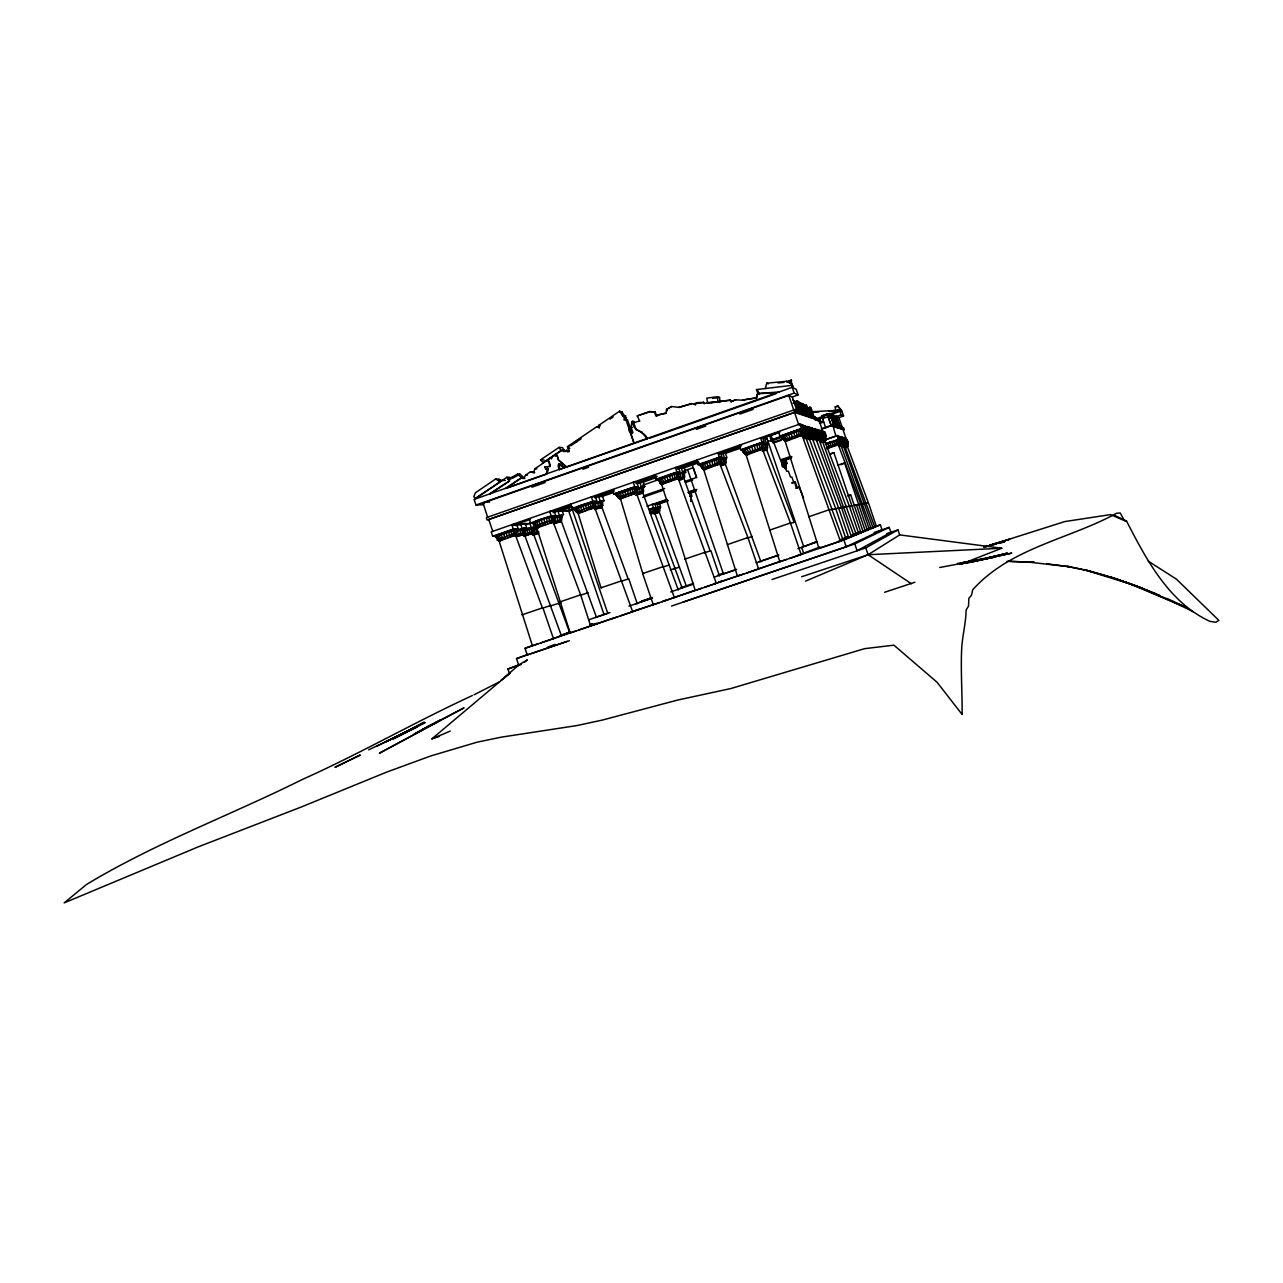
<?xml version="1.0" encoding="UTF-8"?>
<svg xmlns="http://www.w3.org/2000/svg" width="1283" height="1283" viewBox="0 0 1283 1283"><rect width="100%" height="100%" fill="white"/><g stroke="black" fill="none" stroke-linecap="round" stroke-linejoin="round"><path stroke-width="1.5" d="M538.042 643.841L532.413 645.718L499.119 541.137L511.853 536.502L510.987 530.071L494.901 535.957L499.36 541.169L494.901 535.957M786.96 381.612L791.226 380.105L791.194 383.505L786.399 381.324L766.753 383.168L765.293 388.524M791.579 383.697L791.226 380.105M554.224 638.148L561.361 635.662L524.458 534.546L524.875 528.788L514.868 531.579L516.536 536.775L520.609 535.476L520.016 529.927L514.611 530.809M523.721 536.406L529.783 534.402L528.965 528.227L523.929 529.831M575.971 630.963L570.149 632.904L536.807 528.003L549.685 523.32L548.851 516.857C543.431 518.829 524.731 522.005 537.753 527.906M555.812 523.143L557.752 522.534L556.95 516.199L554.497 516.969L555.812 523.143L553.711 523.833M602.016 587.518L600.989 587.806L578.168 513.585L591.206 508.854L590.405 502.359C585.016 504.444 566.108 507.378 579.018 513.521L577.478 512.238C576.709 512.687 596.579 502.294 594.879 508.004L632.631 611.654L620.234 615.936M744.028 573.886L737.42 576.083L703.822 469.931L699.556 464.542L720.725 457.309L720.004 457.871M596.595 508.934L598.519 508.341L597.75 501.974L595.312 502.728L596.595 508.934L594.494 509.624M720.26 458.64L720.998 458.095L699.812 465.328L703.806 469.819L705.522 469.562M704.078 468.231L702.154 468.648L721.094 462.04L720.549 464.221L720.998 458.095M662.14 601.695L674.329 597.493L636.512 493.49L636.945 487.572L615.808 494.629L619.897 499.167L632.984 494.292L632.214 487.765L613.771 494.019L612.504 489.577M637.635 494.645L639.543 494.051L638.806 487.652L636.384 488.406L637.635 494.645L635.534 495.334M652.069 513.457C653.272 506.785 647.755 508.276 650.593 513.922L654.699 512.799L682.219 588.272M653.753 513.986L656.816 513.008L656.255 508.132L654.426 508.709M677.873 479.201L678.899 476.747L659.991 483.21L661.659 484.493L675.018 479.65L674.297 473.09L657.409 479.249L661.723 484.589L695.21 590.421L701.625 588.288M684.497 472.978L684.047 477.276C683.598 482.392 687.768 467.044 677.985 474.758L678.932 480.275L680.824 479.682L680.118 473.251L677.713 473.988M703.822 469.931L717.325 464.911L716.636 458.304M720.469 465.793L722.345 465.216L721.671 458.753L725.681 457.758L725.504 464.542L760.963 561.826M786.704 559.388L779.807 561.681L746.177 455.176L759.905 450.076L759.247 443.437L742.616 449.836M762.278 451.231L764.139 450.654L763.497 444.159L767.362 443.228L767.138 450.028L766.528 443.806L767.362 443.228M721.944 459.506L725.937 458.528L725.2 459.073M798.539 429.725L802.372 428.827L802.629 433.75L783.64 440.101L785.757 441.496L781.235 437.07L802.645 429.613L802.196 435.659L840.365 541.105L818.939 548.386L785.244 441.56L799.165 436.396L798.539 429.725L780.978 436.284L782.935 435.915M804.89 436.99L806.173 434.488L802.821 435.29L802.677 437.246C807.761 438.064 807.745 427.367 802.34 431.473M804.537 438.69L806.349 438.128L805.772 431.729C814.096 426.132 807.456 447.575 809.429 430.863M808.114 439.54L809.878 438.994L809.316 432.724C813.967 429.099 814.641 436.701 811.979 438.754L812.396 436.861L811.129 437.407M816.694 438.818L816.549 440.598C821.425 441.368 821.2 430.527 816.004 434.568L816.694 438.818L819.757 438.048L819.147 440.069L853.853 535.54L850.549 536.695M819.837 439.604L819.693 441.368C824.247 442.074 824.263 432.419 819.404 436.156L819.837 439.604L822.836 438.866L821.633 441.127L822.74 435.322M821.088 442.619L822.724 442.106L822.211 436.3C826.493 432.916 827.102 440.053 824.616 441.865L825.803 439.636L821.024 440.951M826.717 448.745L836.356 445.409L836.099 440.727L825.37 443.677M838.938 444.447L838.809 446.003C842.771 446.596 842.803 438.096 838.553 441.384L838.938 444.447L841.536 443.774L840.782 444.191M866.33 529.927L872.969 527.634L843.428 445.987L843.781 441.304L840.942 442.042L841.183 446.58C845.272 447.174 845.096 437.984 840.734 441.432M872.969 527.634L872.087 527.922L874.749 526.896L845.048 446.917L846.106 444.976L843.605 445.634L843.476 447.142C847.502 447.719 847.325 438.69 843.043 442.074M511.853 536.502L513.537 536.005L513.376 530.216L510.987 530.071M520.609 535.476L522.261 534.995L522.101 529.318L519.759 529.173M529.783 534.402L531.403 533.936L531.258 528.371L528.965 528.227M549.685 523.32L551.353 522.822L551.225 517.017L548.851 516.857M557.752 522.534L559.388 522.053L559.26 516.359L556.95 516.199M591.206 508.854L592.842 508.373L592.746 502.535L590.405 502.359M598.519 508.341L600.139 507.876L600.043 502.134L597.75 501.974M634.219 443.405L630.803 433.349L632.888 432.612L631.044 427.175L631.845 421.61L634.075 421.514L634.604 423.101M632.984 494.292L634.588 493.827L634.524 487.957L632.214 487.765M639.543 494.051L641.131 493.586L641.067 487.829L638.806 487.652M653.288 513.088L653.047 508.052L651.507 508.517M656.816 513.008L658.003 512.639L657.971 508.26L656.255 508.132M675.018 479.65L676.606 479.184L676.574 473.283L674.297 473.09M680.824 479.682L682.38 479.233L682.348 473.443L680.118 473.251M717.325 464.911L718.881 464.446L718.608 457.742M722.345 465.216L723.885 464.767L723.612 458.191M759.905 450.076L761.428 449.627L761.461 443.677L759.247 443.437M764.139 450.654L765.646 450.221L765.406 443.613M804.152 436.813L803.944 430.174L802.067 430.703M806.349 438.128L807.793 437.711L807.6 431.216M809.878 438.994L811.305 438.578L811.113 432.211M814.673 439.411L814.48 433.157L812.732 433.67L813.278 439.812C818.041 440.566 818.041 430.527 812.973 434.392M817.913 440.213L817.72 434.087M821.024 440.983L820.847 434.969L819.404 436.156M822.724 442.106L824.023 441.721L823.862 435.819M836.356 445.409L837.526 445.057L837.591 440.277L835.891 440.085M839.964 445.65L839.82 440.342L838.553 441.384M842.322 446.243L842.177 441.015M844.599 446.805L844.455 441.657M846.62 447.302C848.015 440.775 843.845 441.705 845.513 447.639C849.282 448.184 849.33 440.085 845.289 443.228M562.13 466.419L565.931 467.349L559.452 469.626L558.458 467.702C556.71 457.341 567.471 472.144 559.196 463.804M559.452 469.626L559.532 463.821M758.237 391.395L759.103 393.945L757.483 394.522L756.842 397.938L742.713 400.023L756.312 397.746L756.97 394.314L758.59 393.753L775.974 392.614M746.337 453.508L744.509 453.877L763.577 447.238L762.984 449.435L763.465 443.276C758.638 445.442 731.679 449.275 747.797 454.824M513.537 536.005L514.82 535.669L514.996 529.799L513.12 529.446M522.261 534.995L523.496 534.658L523.672 528.901L521.844 528.564M531.403 533.936L532.621 533.616L532.798 527.971L531.018 527.634M551.353 522.822L552.588 522.502L552.797 516.616L550.952 516.247M559.388 522.053L560.607 521.732L560.799 515.958L559.003 515.606M551.738 457.069L551.289 458.56L551.738 457.069L562.644 449.916L563.574 451.424L566.797 450.285L567.23 451.568L569.299 450.846L567.439 446.644L575.073 441.464L576.692 442.09L576.211 440.678L596.884 426.63L599.434 428.025L598.568 425.475L619.657 411.137L622.736 415.933L623.955 415.5L624.147 420.086L627.435 419.749L632.118 433.542L630.562 433.317M623.955 415.5L625.543 415.788L625.735 420.343L627.435 419.749M592.842 508.373L594.045 508.052L594.27 502.15L592.473 501.765M600.139 507.876L601.743 505.582L601.278 500.995L599.786 501.38M634.588 493.827L636.208 491.501L635.743 486.802L634.251 487.187M641.131 493.586L642.719 491.309L642.254 486.706L640.81 487.075M654.17 512.847L654.346 508.341L653.047 508.052M841.824 446.741L843.861 444.383L841.311 445.057M658.003 512.639L659.654 507.843L659.382 512.35L685.908 584.952M676.606 479.184L678.194 476.859L677.745 472.16L676.301 472.513M682.38 479.233L683.935 476.939L683.743 473.09M814.48 433.157L816.213 432.82L815.298 433.397L815.314 439.572L816.052 439.123L841.44 507.426L851.319 536.583L843.3 539.357M801.891 434.151L802.1 435.803L799.165 436.396M718.881 464.446L720.453 462.137L720.004 457.406M723.885 464.767L725.408 462.489L724.975 457.855M761.428 449.627L762.984 447.302L762.535 442.571L761.188 442.892M765.646 450.221L767.154 447.943L766.721 443.293M784.779 463.628L784.939 468.664L786.094 466.916L785.773 463.371L783.336 464.061L786.431 463.885L786.046 468.471L786.238 463.291L785.757 464.286M653.528 513.312L655.1 511.259L654.154 507.747M801.699 435.707L801.763 428.875M805.163 436.573L805.483 430.639L803.944 430.174M807.793 437.711L809.252 435.482L808.835 430.912M811.305 438.578L812.732 436.396L812.331 431.906M815.603 439.171L815.667 432.868M818.827 439.989L818.891 433.798M821.922 440.759L822.227 435.386L820.847 434.969M824.023 441.721L825.338 439.7L824.969 435.546M837.526 445.057L838.729 443.196L838.392 439.395L837.382 439.652M600.717 508.18L602.641 505.518L602.529 501.701L601.278 500.995M840.75 445.458L841.023 440.711L839.82 440.342M843.091 446.035L843.156 440.759M845.353 446.596L845.417 441.416M847.373 447.109L847.63 442.571L846.155 438.401L845.144 438.754M561.088 521.892L561.906 515.878L560.543 515.205M523.416 528.147C525.549 527.04 525.292 535.476 523.496 534.658M514.82 535.669L516.103 533.487L515.974 529.606L514.74 529.029M524.25 534.514L524.619 528.724M532.621 533.616L533.84 531.515L533.712 527.794L532.541 527.233M552.588 522.502L553.839 520.337L553.711 516.44L552.524 515.846M560.607 521.732L561.906 515.878L554.753 517.723M601.31 507.555L602.497 505.438L602.128 500.851M636.56 486.674L636.031 493.779L636.833 487.444L635.743 486.802M678.258 589.955L642.911 493.185L643.312 487.332L636.641 489.16M654.314 512.992L654.955 508.212L649.839 509.704M657.762 507.667L659.237 508.148L659.013 512.542L659.654 507.843M845.577 446.66L845.834 441.352L845.385 445.377M812.62 438.433L812.893 431.858M815.94 439.267L816.213 432.82M825.21 441.577L825.675 439.78M654.699 512.799L655.1 511.259L650.465 512.526M596.515 617.38L561.473 521.652L561.441 515.044M552.075 457.085L534.899 468.776L533.744 472.272L530.569 471.711L525.485 475.175L524.298 477.934L521.86 477.645L507.523 487.396M762.535 442.571L762.359 443.1M763.465 443.276L762.808 447.767M547.504 468.391L546.333 474.117L548.338 469.803L547.857 468.407L545.692 469.033L544.97 466.916L549.765 466.483L550.263 465.184L548.932 461.303L546.462 460.645M548.932 461.303L549.765 466.483M763.77 444.928L767.635 443.998L766.785 444.576M767.138 450.028L767.635 443.998M665.925 413.206L657.746 414.986L665.925 413.206L666.551 409.405L671.522 406.535L679.429 407.417L691.537 403.712L678.739 407.256M802.372 428.827L801.683 430.238L802.645 429.613M783.352 463.035L783.56 466.739L783.352 463.035L781.86 463.371M783.48 463.74L782.053 463.965L782.293 466.948M805.211 429.869L804.874 430.446M806.077 430.591L805.131 431.2L805.323 435.033L805.82 429.821M633.978 443.373L625.847 419.477M805.532 436.669L843.091 539.983L839.483 541.25M813.021 432.772L809.573 433.462M813.117 436.493L810.038 437.118M816.469 433.542L815.539 434.119M819.42 433.734L818.939 438.545M819.532 434.616L816.245 435.29M821.986 434.68L821.617 435.178M822.435 436.974L825.707 436.172L824.825 436.717L825.482 435.482M822.243 440.839L856.29 534.53L853.067 535.653M838.713 439.492L838.585 444.912L838.392 439.395M841.119 440.181L840.99 445.506L871.125 528.404L864.485 530.825M855.841 534.386L860.941 532.605L833.902 452.739L829.909 454.439M666.551 409.405L671.522 406.535M847.71 442.074L847.598 447.158L868.318 502.551L876.337 526.255L875.038 526.704M848.047 442.523L847.229 442.972M840.782 464.622L844.631 463.051L867.276 529.991L864.357 531.018M439.508 736.362L431.906 738.832L509.463 673.527L507.924 669.036L519.086 664.642M510.442 673.03L501.188 680.182L519.246 664.658L527.409 659.911L524.33 662.301M495.559 479.056L498.622 480.66L502.086 480.676L499.039 479.072L495.559 479.056L475.448 492.752L473.844 496.649L475.512 498.606M475.047 498.622L499.889 482.007M474.662 499.183L506.897 477.244L509.864 477.26L510.955 479.088L508.004 479.072M542.517 463.003L560.976 450.461L564.36 450.702L562.515 447.639L559.115 447.366L540.592 459.795L543.334 463.035M505.486 488.486L521.427 477.645L523.881 477.661M563.606 450.654L564.488 450.044L565.418 451.552L563.574 451.424M570.791 445.762L575.345 442.667M578.008 440.855L581.183 438.706M609.954 419.14L613.194 416.943M515.974 528.901C514.451 536.47 517.354 536.807 515.702 528.853M509.543 480.917L489.833 493.843L509.543 480.917L508.437 479.072L517.562 474.133L520.032 474.165L524.779 478.495L522.758 478.479M524.426 529.077L524.362 527.971M793.199 522.582L794.113 522.213L766.689 449.964M524.587 532.83L516.007 535.091M533.696 527.105L533.167 533.728L533.455 527.056M533.503 528.131L524.186 530.585L525.805 535.685M553.438 516.841L553.454 515.67M961.127 564.151L1001.766 548.242L899.672 534.899L868.094 554.721L805.516 581.135M553.598 520.673C561.216 509.624 528.195 525.757 534.049 523.464L533.776 522.694M553.117 522.662C558.121 517.129 530.424 526.174 537 528.051M561.569 519.952L553.198 522.133M594.494 501.653L594.927 506.272L595.152 501.99L574.191 509.143L578.312 513.649M600.508 501.829L602.272 500.947M601.679 507.763L602.497 505.438L596.403 507.138M848.464 495.799L850.693 494.949L863.138 531.707L858.648 533.359M677.905 472.561L678.835 472.962L678.354 478.8L716.283 583.252L704.303 587.373M441.192 719.891L379.367 753.233L464.029 707.863L422.283 729.546M683.614 472.721L684.545 473.106L682.556 474.069M431.521 724.478L414.008 734.261L439.828 720.18M772.029 579.499L865.768 547.889L897.988 529.911L899.672 534.899M832.442 509.126L828.962 510.201M498.943 682.075L474.069 694.793M512.478 478.27L520.032 474.165M725.392 462.874L725.937 458.528M762.615 443.87L763.209 442.491M841.295 507.523L838.04 508.517M766.977 448.392L767.731 447.879L764.267 448.729M659.237 508.148L659.462 507.266M808.739 432.211L809.685 431.617L806.029 432.483M808.931 435.963L809.781 435.434L806.494 436.236M690.639 497.259L690.366 496.457M815.731 437.728L816.549 437.214L811.465 438.594M690.783 500.162L691.152 497.002L690.831 501.461L690.703 499.969M851.623 505.63L848.656 506.56M822.034 439.347L822.515 434.632M862.256 531.868L865.239 530.841L856.403 504.716L854.189 505.534M854.783 543.912L889.215 527.377L890.899 532.381L857.092 550.712L854.783 543.912L671.474 606.073M857.782 504.877L860.668 503.946L838.328 444.848M838.216 440.454L839.05 439.973L825.594 444.303M785.902 467.204L783.913 467.541M838.376 443.565L839.13 443.148L827.07 447.045L828.032 448.248M682.941 602.112L846.203 546.75L882.079 529.847L880.379 524.827L874.701 526.752M845.224 442.41L846.042 441.945L843.236 442.667M847.389 445.907L848.111 445.506L844.07 446.644M868.174 502.631L865.624 503.433M514.675 530.488L516.247 529.671L495.463 536.759M514.932 534.257C522.614 530.36 486.53 543.254 500.065 539.341M376.785 746.177L425.154 722.521L393.336 738.912L417.536 726.739L368.67 749.817M532.653 532.269L534.049 531.563L525.308 534.033M641.532 488.358L643.408 487.46L642.254 486.706M635.358 492.287C643.938 488.454 614.637 498.109 618.983 497.756M641.837 492.095L643.521 491.277L643.312 487.332M682.877 477.789L684.047 477.276M472.401 695.514C414.938 722.056 360.058 753.65 302.275 779.503C230.635 815.186 155.131 843.011 86.538 884.468L64.166 902.895L198.352 846.812L300.928 807.135L386.167 772.302L430.735 755.96L477.132 742.167L501.364 737.148L576.869 725.569L601.968 720.164L677.953 699.989L730.781 688.554L864.646 648.653L893.914 645.173L937.151 682.331L962.122 714.487C962.298 692.243 960.598 669.934 961.721 647.803C962.571 634.893 965.939 622.8 966.115 609.986L968.505 606.089L968.89 598.215L971.52 595.232L972.69 589.811C1010.427 547.649 1068.947 539.357 1116.643 513.232L1120.219 513.008L1124.421 520.593L1126.506 521.01C1146.425 559.677 1168.829 602.336 1209.917 621.373L1215.915 622.239L1218.85 620.379L1176.431 579.162L1148.221 561.12M431.826 738.864L450.301 731.069M823.798 440.614L825.001 440.117M653.785 511.853L654.683 511.484M658.484 511.42L659.799 510.826L653.416 512.687M567.134 641.372L527.265 654.891L525.02 648.3L843.909 539.983L880.379 524.827M842.049 445.233L843.123 444.8M533.343 533.455L569.7 632.631L560.142 635.935M542.404 607.95L515.59 535.508M523.079 614.525L521.86 614.878L542.885 607.757L553.422 638.565L540.64 642.959M559.099 603.17L549.958 606.121M600.989 587.806L621.469 580.894M798.01 555.347L819.997 546.943M628.189 579.05L601.984 507.443M914.923 582.225L884.612 592.281M663.103 566.653L642.655 573.549L653.272 604.678L659.478 602.609M669.068 565.065L663.086 566.942M704.976 552.315L684.593 559.196L685.395 558.987M710.189 550.984L684.08 478.848L684.609 476.843L678.771 478.447M747.123 537.882L747.925 537.545L719.988 464.173M751.565 536.823L752.367 536.502L748.47 537.737M789.542 523.368L790.456 522.983L762.503 449.371M828.658 509.976L829.684 509.559L808.867 516.728M518.765 665.252L516.504 658.628L527.73 654.378M547.584 647.193L554.962 644.387M679.3 567.198L674.794 568.642M834.672 508.886L835.666 508.485L808.787 437.471M837.623 508.341L838.617 507.94L812.267 438.337M843.204 507.33L844.166 506.945L840.83 508.004M845.834 506.849L846.796 506.464L843.524 507.507M848.368 506.384L849.314 505.999L824.905 441.496M861.839 503.914L862.721 503.577L859.883 504.492M863.828 503.545L864.71 503.209L861.919 504.107M865.752 503.193L866.618 502.872L863.876 503.754M590.838 625.334L596.403 623.313M832.106 509.608L835.666 508.485L845.946 538.812L840.157 540.817M549.397 606.041L551.032 605.432L543.848 607.741M586.379 593.388L588.095 592.746L581.087 595.007M525.02 648.3L532.445 645.606M560.27 635.502L569.556 632.134M769.816 530.087L790.456 522.983L801.121 554.432L789.446 558.458M846.122 507.026L849.314 505.999L858.648 533.552L853.436 535.364M835.137 509.062L838.617 507.94L848.688 537.673L845.224 538.876M860.668 503.946L869.216 529.189L865.079 530.713M766.592 437.262L803.671 546.59L817.335 541.667M797.85 548.659L817.496 541.667M856.739 533.151L857.172 533.022M673.896 568.802L675.403 568.241L670.303 569.909M812.46 543.158L813.278 542.853M619.962 412.019L622.223 412.1L624.34 416.221L625.543 415.788M639.8 421.257L637.25 415.884L649.647 411.49L655.26 412.1L656.607 416.061L658.484 415.131M655.26 412.1L650.401 411.651L637.25 415.884M634.075 421.514L631.845 421.61M633.305 422.877L639.03 421.129M654.506 411.939L655.87 415.917L657.826 415.211M694.456 403.632L695.386 404.626L694.456 403.632L697.086 402.702L703.501 402.333L704.511 403.648M695.097 403.808L704.142 402.509M554.881 454.936L555.186 455.85L557.079 455.321L558.714 460.116L566.701 467.076L647.225 438.818C645.718 431.232 631.781 431.697 632.76 421.289M703.501 402.333L703.886 403.471L730.252 400.039L730.781 401.611L735.672 399.895L743.258 400.2M787.345 381.805L791.611 380.297M730.781 401.611L735.672 399.895M545.692 469.033L547.857 468.407M507.779 487.829L546.686 474.117M649.615 438.225L776.071 393.689M475.993 505.021L794.161 393.111L798.106 394.939L796.198 389.294L792.204 387.354L474.069 499.408L475.993 505.021L483.547 504.684M487.604 517.209L483.066 502.984L788.804 395.437L792.301 396.976L798.106 394.939M531.868 487.203L545.099 482.552M582.915 469.257L588.576 467.269M696.348 429.372L705.794 426.052M739.826 414.072L753.057 409.421M802.051 413.11L798.058 401.29L794.257 401.771L793.151 399.478L794.369 403.648M793.728 402.156L797.112 401.178L793.985 402.269M793.07 403.119L796.903 402.621L800.223 412.42L799.133 412.019L795.781 402.156M794.193 403.568L796.903 402.621M799.373 404.498L802.629 403.536L799.598 404.594M799.293 405.155L803.864 404.37L807.52 415.147L806.478 414.762L802.805 403.92M803.254 405.22L800.624 406.134L798.796 401.9M803.126 406.053L806.093 405.027L807.248 407.818L810.888 407.417L814.368 417.713L815.571 417.296L816.309 419.477L794.562 412.436M815.571 417.296L794.963 409.485L795.781 411.923L487.139 520.048L486.321 517.658L795.075 409.534L795.909 411.971L816.309 419.477M488.422 519.599L795.909 411.971M835.586 410.095L835.217 406.855L837.687 405.989L841.231 409.951M838.216 406.262L835.217 406.855M825.61 427.8L821.794 415.804L827.054 413.976L831.24 425.619L834.287 425.154L830.213 413.607L822.275 416.013L822.932 418.45M815.282 418.579L818.169 418.787L818.682 420.343L815.812 420.15L815.282 418.579L816.982 419.204M778.524 431.585L779.904 436.06L801.41 428.554L803.334 429.099L801.811 424.641L799.886 424.048L491.181 531.884L492.688 536.278L496.2 535.813M649.759 598.487L652.293 597.589L646.648 599.514M595.296 617.476L607.725 613.21L572.475 509.864L565.899 511.019M830.213 413.607L822.275 416.013M842.113 411.715L839.659 410.512L816.453 418.627L817.431 418.996M827.391 415.291L831.384 414.12L835.538 425.619M770.506 435.386L779.888 432.098M512.895 525.533L529.959 519.503M553.887 511.147L570.743 505.261M595.136 496.746L613.98 490.17M636.641 482.248L655.741 475.576M678.402 467.67L697.631 460.95M720.421 452.995L741.526 445.618M762.84 438.257L764.347 442.699L762.038 442.282L760.514 437.792L762.84 438.257L778.637 432.66M800.48 425.106L801.811 424.641M818.153 418.996L823.83 417.023M833.26 413.719L838.922 411.747M815.812 420.15L818.682 420.343M817.528 419.413L820.078 419.509L820.591 421.049L819.42 421.449L817.528 419.413L820.078 419.509M515.75 525.565L525.212 523.464L526.671 527.73L523.336 528.901M553.021 512.703L571.32 506.304M594.975 497.9L614.092 491.373M636.079 483.547L643.312 482.232L644.788 486.546L641.388 487.732M640.265 482.248L657.153 476.346M677.44 469.113L698.577 461.88M719.715 454.503L740.596 447.206M802.067 425.587L805.243 425.699L806.734 430.078L804.89 429.548L803.399 425.138M822.515 418.643L830.406 415.836L829.748 413.399M561.569 510.618L572.603 506.769M602.096 496.473L613.21 492.592M642.879 482.232L655.918 477.677M683.903 467.91L698.898 462.682M725.184 453.508L740.259 448.232M818.057 420.968L820.591 421.049M523.961 523.897L525.212 523.464M559.58 511.452L562.098 510.586L563.574 514.868L554.224 516.985M803.944 426.164L805.243 425.699M828.818 418.466L831.031 417.697M525.052 524.683L532.75 522.774L536.214 526.607M805.772 426.726L808.851 426.822L810.311 431.104L805.099 431.794M832.442 417.408L836.019 416.157L838.841 417.392L846.171 439.059L836.324 436.06L826.926 439.315M492.688 536.278L513.296 529.093L518.107 528.596L516.616 524.25L511.789 524.683L513.296 529.093M551.225 515.846L549.717 511.436L554.176 511.131L555.667 515.493L551.225 515.846L530.504 523.079L529.286 518.653M570.775 504.155L572.01 508.597L592.858 501.332L596.884 501.124L595.392 496.729L591.351 496.89L592.858 501.332M613.771 494.019L634.748 486.706L638.357 486.658L636.865 482.248L633.241 482.264L634.748 486.706M654.506 474.902L655.805 479.361L676.911 472L680.102 472.096L678.595 467.67L675.403 467.525L676.911 472M696.765 460.148L698.096 464.606L719.346 457.181L722.088 457.438L720.597 453.011L717.822 452.707L719.346 457.181M739.297 445.297L740.66 449.756L762.038 442.282M832.924 417.6L836.5 416.366L837.35 418.531M819.404 422.444L822.387 421.401M833.084 417.665L841.119 414.858L843.556 415.981L841.552 410.111L811.257 411.763M771.949 439.684L781.347 436.396M807.568 427.271L808.851 426.822M514.708 529.783L518.107 528.596M634.909 487.861L638.357 486.658M770.907 440.294L782.213 436.348L785.966 441.079M819.917 423.374L823.67 422.059M572.475 509.864L570.005 510.73L568.898 507.475M642.607 485.247L659.462 479.361M683.823 470.861L693.253 467.734L696.573 477.484L692.13 464.446M771.757 441.031L782.309 437.102M809.332 427.8L812.315 427.897L813.727 432.098L808.659 432.788M837.895 417.969L843.556 415.981M515.301 530.553L526.671 527.73M595.071 502.728L604.052 500.755L602.577 496.457L598.696 496.601L600.171 500.947M636.176 488.406L644.788 486.546M677.52 473.972L685.764 472.256L684.288 467.926L681.209 467.798L682.7 472.176M720.87 458.849L726.996 457.887L725.52 453.541L722.858 453.252L724.35 457.646M762.76 444.239L768.485 443.421M811.048 428.33L812.315 427.897M600.685 501.926L604.052 500.755M682.348 473.459L685.764 472.256M772.478 442.683L783.737 438.754M812.748 428.859L815.635 428.923L817.03 433.045L812.091 433.734M524.619 529.574L535.669 526.832L532.397 527.971M773.745 442.908L781.203 440.31M814.4 429.356L815.635 428.923M816.036 429.853L818.843 429.917L820.206 433.959L815.395 434.648M533.568 528.644L536.807 527.521M821.296 428.923L833.998 424.272L843.589 427.897L844.198 429.725L833.052 426.405L844.198 429.725M817.624 430.35L818.843 429.917M821.858 429.099L831.24 425.844M836.324 436.06C834.688 434.103 831.753 420.808 834.142 426.02M819.196 430.815L821.922 430.88L823.269 434.841L818.57 435.514M820.735 431.296L821.922 430.88M822.243 431.746L824.889 431.794L826.204 435.691L820.992 436.573M644.034 495.639L664.658 488.454M685.282 481.285L696.573 477.484M642.671 497.387L663.038 490.314M685.266 482.568L692.676 480.002M842.578 428.249L843.589 427.897M824.937 439.748L837.013 435.562L838.248 435.947L839.451 439.508L826.14 443.357M837.174 436.316L838.248 435.947M641.612 601.246L652.389 597.493M567.038 633.144L570.39 631.99M590.533 625.013L592.858 624.196L591.255 624.709M595.954 623.955L597.445 623.442M858.776 532.317L859.722 531.996M636.801 610.083L638.244 609.569M852.457 534.883L853.452 534.53M854.638 534.001L857.06 533.167M719.234 582.081L721.303 581.343L719.234 582.017M841.472 539.373L839.884 539.935L840.814 539.63M838.392 436.685L840.654 436.685L841.84 440.197L840.654 439.861L839.467 436.316M839.595 437.054L840.654 436.685M840.782 437.423L842.979 437.407L844.15 440.871L843.011 440.534L841.824 437.054M841.953 437.776L842.979 437.407M646.985 506.208L667.16 499.392M688.506 491.966L695.643 489.497M781.588 459.571L790.649 456.427M843.091 438.128L845.24 438.112L846.395 441.512L844.118 437.76M654.266 504.219L666.647 499.921M687.896 492.544L696.781 489.464M782.79 459.699L791.803 456.572M657.056 504.027L659.59 503.85L660.713 507.154L658.195 507.362L657.056 504.027L667.721 500.37M688.795 493.057L695.835 490.619M784.41 459.875L791.563 457.389M657.682 504.476L668.138 500.851M689.725 493.346L696.044 491.164M783.977 460.645L791.515 458.031M648.685 509.399L656.062 507.523L654.907 504.171L652.309 504.363L653.464 507.731M655.052 508.453L658.195 507.362M844.07 442.892L848.384 442.09L846.155 438.401M791.852 482.905L794.482 482.135M792.188 483.146L795.123 482.135M795.845 488.198L798.026 487.444M798.7 487.428L796.518 488.165L794.963 483.611M590.805 624.532L592.602 623.923M560.446 635.566L562.403 634.893M846.555 537.32L848.111 536.775M860.909 531.707L859.113 532.317L860.412 531.803M852.746 534.899L854.638 534.257M854.927 534.017L856.787 533.391M843.091 538.812L845.128 538.106M845.657 537.769L847.662 537.096M591.495 625.495L593.917 624.661M632.391 611.59L634.796 610.772M714.936 583.557L717.309 582.739M798.507 555.17L800.849 554.368M532.67 535.332L538.619 533.375L538.652 531.595L534.225 533.006L534.722 534.626M680.359 587.806L693.51 583.332M717.919 575.025L723.564 573.1M641.5 601.31L644.403 600.316M811.129 543.703L814.849 542.276M635.614 603.732L652.341 598.038M736.65 569.347L723.42 573.854L687.576 469.562M759.344 561.633L778.252 555.202M803.671 546.59L806.237 545.708M589.138 619.657L610.002 612.552M628.975 606.105L651.748 598.359M670.72 591.912L693.494 584.166M714.358 577.061L735.239 569.957M756.104 562.852L778.877 555.122M864.902 530.216L869.922 528.468M866.089 529.879L870.259 528.452M858.888 532.525L861.134 531.9M858.119 533.295L852.297 535.348L855.873 534.209M846.09 538.042L848.592 537.192M853.548 535.155L858.119 533.439M567.262 633.225L569.828 632.343M839.515 540.544L842.081 539.678M843.444 539.117L848.416 537.417M839.852 540.255L842.257 539.437M578.585 630.081L612.039 618.518M746.738 572.972L758.574 568.882L747.925 537.545L727.461 544.585M865.239 529.975L870.788 528.099M865.127 530.28L870.852 528.339M859.065 532.75L861.31 531.98M853.5 534.867L857.99 533.183M852.329 535.492L856.836 533.969M843.637 538.876L848.64 537M844.775 538.571L847.261 537.737M839.29 540.817L841.873 539.935M563.349 634.652L565.803 633.818M631.011 612.071L653.785 604.341M674.666 597.253L695.53 590.164M714.503 583.717L739.184 575.329M758.157 568.882L780.93 561.152M874.108 532.509L889.215 527.377M516.504 658.628L569.411 640.682M886.601 533.76L897.988 529.911M507.924 669.036L521.171 664.546M558.41 603.7L560.976 602.85M857.974 532.894L855.071 533.872M858.391 532.621L860.043 532.06M851.96 535.219L855.745 533.953M865.319 530.344L869.216 529.189M855.857 533.76L857.878 533.07M859.081 533.054L862.192 532.012M859.177 532.862L861.262 532.156M846.588 537.529L848.753 536.791M852.281 535.685L858.648 533.552M844.615 538.812L848.881 537.385M714.968 583.46L717.309 582.658M564.167 634.476L566.348 633.738M663.231 601.118L665.556 600.332M617.588 616.834L611.574 618.823M874.284 526.928L876.337 526.255M839.515 540.255L841.391 539.63M852.056 535.925L856.29 534.53M844.23 539.149L848.688 537.673M590.116 624.821L591.704 624.292M567.599 633L569.267 632.439M559.516 635.935L561.2 635.374M635.47 610.467L638.549 609.425M594.911 624.228L596.707 623.634M704.479 552.781L710.878 550.696L719.458 575.939M621.966 581.007L628.782 578.825L637.314 603.876M868.976 529.109L871.125 528.404M852.89 534.754L854.157 534.337M845.946 537.561L847.261 537.128M843.444 538.571L844.775 538.138M843.428 539.63L845.946 538.812M837.542 465.216L844.631 463.051M840.525 540.817L843.091 539.983M798.684 555.218L801.121 554.432M672.34 598.135L674.329 597.493M801.667 576.725L868.094 554.721L1001.766 548.242M853.387 505.678L856.403 504.716M568.064 633.161L569.7 632.631M559.709 636.208L561.361 635.662M551.754 639.094L553.422 638.565M532.894 528.901L535.46 528.051L536.743 533.969M790.344 523.416L794.113 522.213M864.309 531.13L865.239 530.841M866.362 530.28L867.276 529.991M859.995 532.91L860.941 532.605M850.308 536.903L851.319 536.583M852.858 535.845L853.853 535.54M847.614 495.896L850.693 494.949M839.307 541.442L840.365 541.105M842.001 446.147L843.605 445.634M654.619 509.287L659.061 507.956M590.629 625.896L580.638 594.831L553.326 522.357M538.074 528.035L533.135 529.622L534.225 533.006M720.34 463.949L726.034 462.409L724.959 464.494M595.569 503.481L602.529 501.701L601.727 501.284M637.459 492.832L643.424 491.181L642.991 493.265L643.056 486.578M802.821 435.29L800.736 435.947L800.464 429.196M643.569 573.293L642.767 573.533L620.555 499.055M830.726 453.589L833.902 452.739M990.3 544.954L1009.721 539.229L986.258 546.51L1064.778 521.572L1110.613 514.595L1124.421 520.593M983.692 547.167L995.512 544.04M846.491 442.234L847.838 441.929M572.01 508.597L576.564 507.908M615.808 494.629L618.294 494.212M618.23 497.9L615.551 493.859L618.021 493.442M682.075 472.673L684.24 472.224M657.409 479.249L659.751 478.896M984.221 546.927L996.875 543.784M781.058 436.108L781.235 437.07L783.191 436.701M939.717 567.503L993.315 557.383L970.124 562.355M964.928 563.445L1011.774 553.117L959.572 564.312M559.805 601.935L580.638 594.831M594.045 508.052L595.264 505.903L595.152 501.99L594.013 501.364M962.298 562.852L985.055 558.795L1007.46 553.069L975.128 561.024L1002.857 554.593L962.875 562.772M962.715 562.74L985.055 558.795L957.455 563.462M661.723 484.589L659.991 483.21M678.771 472.818L657.762 480.147L658.291 479.249M707.478 402.541L720.148 401.836L719.506 397.441L717.293 396.736L706.821 398.099L707.478 402.541L709.226 403.038M712.578 398.339L719.506 397.441M710.958 402.814L714.423 402.349M719.619 401.675L730.829 400.232L731.358 401.787M745.118 453.797L741.959 449.756M759.103 393.945L757.772 393.432L756.473 389.583L791.611 385.381L794.161 393.111M778.091 382.959L783.929 382.414M519.294 524.33L528.532 523.48M837.302 409.951L840.718 409.694L837.687 405.989M810.824 412.533L818.714 411.907M828.577 411.137L834.495 410.656M561.393 511.34L570.422 510.698M562.098 510.586L557.816 510.875L559.292 515.205M757.772 393.432L779.102 392.037M689.789 496.409L692.066 496.28L690.944 492.977L688.65 493.073M483.066 502.984L484.637 502.904M486.77 502.166L489.657 502.038M502.278 480.387L505.261 480.403M655.805 479.361L659.189 479.377M1007.011 561.312L1034.371 562.275L1010.731 561.409M525.485 475.175L527.489 475.207M532.718 472.625L534.69 472.673L530.569 471.711M534.899 468.776L536.855 468.84M544.97 466.916L546.045 469.033M566.701 467.076L558.378 460.1L557.079 455.321M540.592 459.795L544.136 459.972M698.096 464.606L700.582 465.36L704.399 469.835M555.186 455.85L555.218 454.952M567.23 451.568L569.075 451.696L568.626 450.429L566.797 450.285M1030.441 562.146L1026.4 561.858L1071.385 566.958L1046.768 563.798M562.644 449.916L564.488 450.044M567.984 448.216L569.812 448.36M567.439 446.644L569.267 446.805M575.073 441.464L576.869 441.641M740.66 449.756L743.194 450.076M630.161 432.163L631.733 432.387M596.884 426.63L598.6 426.87M629.183 431.264L630.739 431.473M598.568 425.475L600.268 425.731M628.686 429.821L630.258 430.046M635.454 429.244L641.933 432.066M629.135 429.131L630.707 429.356M631.044 427.175L632.359 427.383M624.677 417.633L626.264 417.905M622.736 415.933L624.34 416.221M621.517 414.425L623.121 414.73M767.715 440.598L771.628 441.32L769.415 434.793M620.619 411.795L622.223 412.1M619.657 411.137L621.565 412.324M766.993 439.059L764.748 438.626L766.256 443.036M1090.887 571.288L1067.504 566.477C1111.703 574.191 1153.385 591.688 1193.222 611.783M667.032 410.833L667.256 409.566M779.904 436.06L782.037 436.525M690.879 403.536L695.386 404.626M831.24 425.619L827.054 413.976M1141.838 588.223L1115.135 578.537L1085.017 569.909L1130.387 584.086L1182.044 605.849L1178.291 604.068M802.789 413.383L803.928 413.816L800.207 402.814L799.052 402.317L802.212 411.651M814.368 417.713L813.278 417.296L809.765 406.936M550.182 458.127L551.642 458.576M1159.607 595.232L1139.785 587.293L1165.445 598.487M756.473 389.583L757.804 390.112M794.225 402.637L795.428 403.135L798.331 411.715M800.833 402.766L801.266 405.284M806.093 405.027L806.638 407.625M786.399 381.324L792.06 383.938L793.423 387.947M573.934 508.373L574.383 509.239L575.025 508.309M766.753 383.168L768.341 383.874M1166.584 598.327L1185.54 607.003M1114.542 515.381L1126.506 521.01M792.734 385.942L790.649 383.216M911.427 583.781L868.094 554.721L865.768 547.889M785.324 441.416L781.331 436.894M746.209 455.048L742.216 450.525M499.456 540.913L495.318 535.669M537.176 527.762L533.054 522.502M578.585 513.328L574.463 508.052M620.25 498.814L616.129 493.506M662.172 484.22L658.051 478.88M704.367 469.514L700.245 464.157M746.818 454.727L742.985 450.125M500.145 541.009L496.457 536.567M500.338 540.512L496.425 535.155M517.562 474.133L521.427 477.645M538.106 527.345L534.209 521.973M579.547 512.911L575.666 507.507M621.261 498.381L617.396 492.945M663.231 483.755L659.382 478.286M705.458 469.033L701.625 463.548M747.957 454.23L744.14 448.713M787.153 440.582L783.352 435.033M501.717 539.951L498.157 534.45M539.518 526.784L535.989 521.251M580.991 512.334L577.494 506.769M622.736 497.788L619.256 492.191M664.738 483.146L661.29 477.533M641.42 431.986L647.225 438.818M707.013 468.423L703.597 462.762M749.545 453.605L746.161 447.911M788.772 439.941L785.404 434.215M503.481 539.293L500.386 533.616M541.298 526.11L538.251 520.401M582.819 511.66L579.788 505.903M624.58 497.098L621.597 491.309M666.615 482.456L663.664 476.635M708.922 467.718L706.003 461.864M751.485 452.883L748.614 446.997M559.115 447.366L560.976 450.461M506.897 477.244L509.11 480.917M498.622 480.66L499.44 482.007M790.745 439.203L787.906 433.285M829.636 447.655L827.391 442.94M505.518 538.571L502.968 532.686M543.367 525.389L540.849 519.471M584.888 510.907L582.418 504.973M626.681 496.361L624.244 490.363M668.732 481.702L666.342 475.688M711.055 466.948L708.697 460.902M753.65 452.113L751.341 446.019M792.926 438.433L790.649 432.307M821.794 415.804L822.98 418.803M831.384 447.045L829.604 442.154M587.919 503.128L589.234 509.463M585.192 504.027L587.085 510.169M568.385 510.137L604.004 614.509M546.333 517.642L547.697 523.929M543.607 518.524L545.548 524.635M529.767 523.047L531.226 527.281M526.559 528.981L527.874 535.011M520.561 523.881L522.037 528.211M517.29 529.943L518.653 536.086M508.453 530.857L509.848 537.112M505.727 531.755L507.699 537.834M488.743 519.583L492.784 531.403M782.855 463.115L783.191 466.707M770.891 435.113L782.47 465.071L784.619 465.248L786.639 471.214L788.5 471.31L790.456 477.051L791.916 477.084L793.632 482.151L795.332 482.135L797.144 487.476L799.421 487.396L801.217 492.672M801.65 547.376L803.703 553.422M756.842 444.191L757.996 450.654M754.147 445.073L755.863 451.359M742.713 449.339L742.873 450.622M720.725 457.309L720.982 458.256M714.214 459.057L715.401 465.504M711.504 459.939L713.268 466.194M683.486 472.32L683.887 473.475M671.843 473.844L673.078 480.243M669.133 474.726L670.945 480.949M633.818 422.973L635.983 429.308M639.816 482.248L641.308 486.61M629.745 488.534L631.028 494.901M627.034 489.416L628.878 495.607M840.269 409.469L840.814 411.089M839.659 410.512L841.119 414.858M836.644 416.43L840.365 427.431L836.019 416.157M839.114 426.95L835.778 418.466L838.376 426.678M834.736 425.331L831.095 413.992M830.406 415.836L833.453 424.849M837.013 435.562L838.232 439.155M833.998 440.678L834.864 445.875M831.849 441.384L833.164 446.436M823.413 431.345L824.744 435.274M818.714 418.996L819.244 420.551M818.907 419.926L822.98 431.986L798.668 424.545L788.804 395.437M816.469 418.162L816.998 419.733M820.398 430.398L821.745 434.408M814.577 418.322L815.106 419.894M817.255 429.436L818.634 433.51M812.588 417.039L808.531 407.673L811.594 416.67M813.983 428.41L815.395 432.579M809.252 415.804L805.002 405.957L808.21 415.403M810.599 427.367L812.043 431.617M807.071 426.277L808.531 430.607M796.951 400.825L800.977 412.709M843.909 539.983L846.203 546.75M792.301 396.976L797.144 411.266M799.886 424.048L801.41 428.554M796.166 430.463L797.272 436.974M793.471 431.345L795.139 437.663M801.65 492.64L803.527 498.189M717.293 396.736L717.935 401.178M655.228 512.093L655.356 513.457M424.064 722.297L400.617 734.582L424.064 722.297M351.702 759.151L334.975 767.33L360.298 755.029L351.702 759.151M408.331 730.765L384.659 742.232L408.331 730.765M1004.477 541.763L998.687 543.334L1004.493 541.747M784.138 463.099L782.55 462.955L781.379 459.539L782.999 459.715L784.138 463.099M787.008 463.371L785.453 463.227L784.314 459.859L785.886 460.036L787.008 463.371M1134.14 585.096L1111.254 577.334L1137.973 586.572L1134.14 585.096M805.756 414.489L804.649 414.088L801.907 405.973L803.014 406.422L805.756 414.489M810.936 416.43L806.365 405.492L810.936 416.43M836.757 426.084L832.394 414.553L836.757 426.084M837.943 426.517L833.709 415.131L837.943 426.517"/></g></svg>
